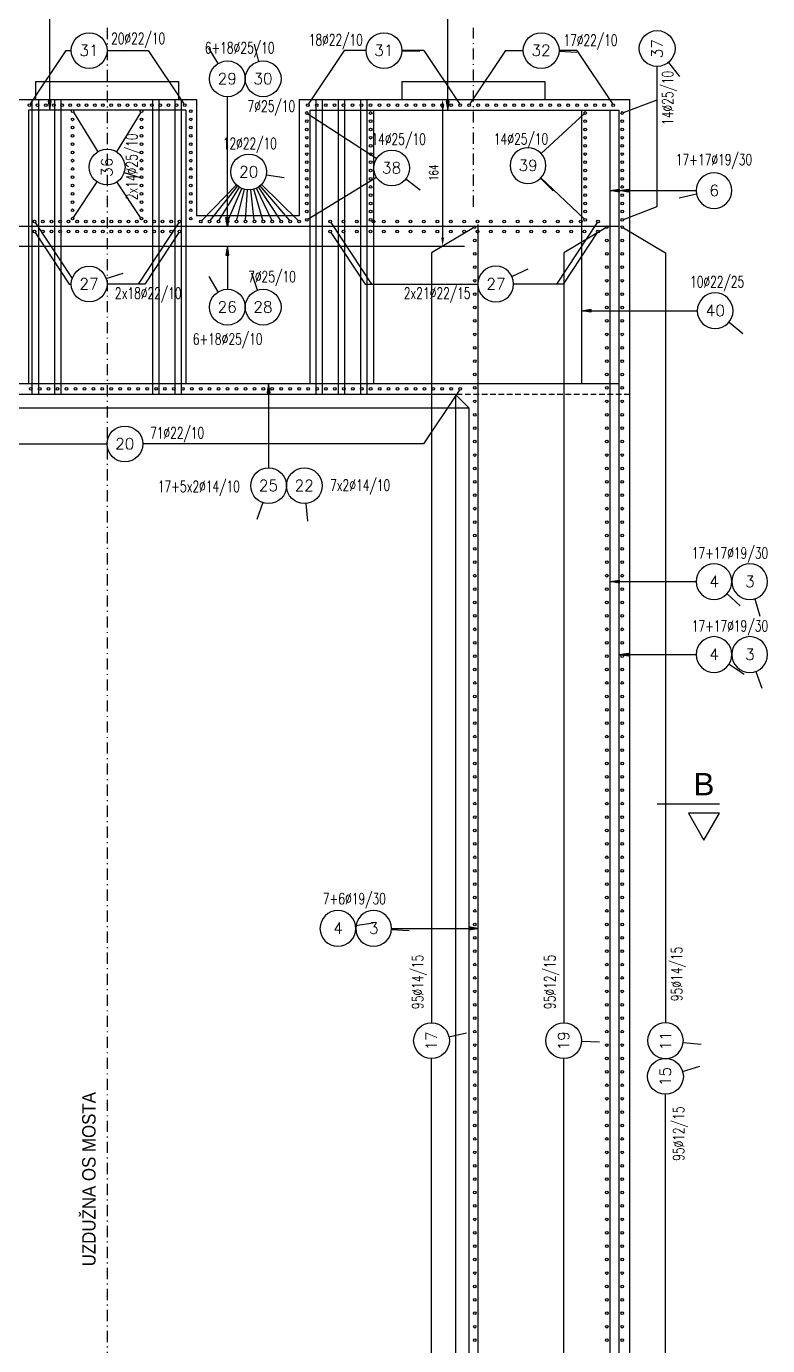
# Model space of a CAD drawing. Extents: x 29670 to 39758, y 69667 to 72992.
# Drawn here: x 31174 to 32004, y 70777 to 72252 of the extents above; entities that cross this region are included whole.
import ezdxf
from ezdxf.enums import TextEntityAlignment as Align

# ---------------------------------------------------------------- set-up
doc = ezdxf.new("R2010")
doc.units = 0
doc.header["$LTSCALE"] = 50
doc.header["$PDMODE"] = 34
doc.header["$PDSIZE"] = 5
for name, pattern in [('CENTER', [0.47, 0.25, -0.1, 0.02, -0.1]), ('HIDDEN', [9.525, 6.35, -3.175]), ('HIDDEN2', [0.1875, 0.125, -0.0625])]:
    doc.linetypes.add(name, pattern=pattern)
doc.layers.get('DEFPOINTS').update_dxf_attribs({"linetype": 'CONTINUOUS'})
for name, color, linetype in [('ARM', 1, 'CONTINUOUS'), ('BETON', 7, 'CONTINUOUS'), ('BETON TANKO', 40, 'CONTINUOUS'), ('CRTICA', 7, 'CONTINUOUS'), ('KOTE', 4, 'CONTINUOUS'), ('NEVIDLJIVO', 9, 'HIDDEN2'), ('OSI', 2, 'CENTER'), ('POM', 9, 'CONTINUOUS'), ('TANKO', 8, 'CONTINUOUS'), ('TEKST', 7, 'CONTINUOUS')]:
    doc.layers.add(name, color=color, linetype=linetype)
doc.styles.add('KOTE', font='romans.shx', dxfattribs={"width": 0.7})
doc.styles.add('NASLOV', font='ARIAL.TTF')
doc.styles.get("Standard").update_dxf_attribs({"font": 'romans.shx', "width": 0.9})
doc.dimstyles.new('M-50', dxfattribs={"dimscale": 50, "dimtxt": 0.2, "dimasz": 0.185, "dimexe": 0, "dimexo": 0, "dimgap": 0.1, "dimtad": 1, "dimdec": 0, "dimzin": 0, "dimdsep": 46, "dimtxsty": 'KOTE', "dimcen": 0.09, "dimclrd": 256, "dimclre": 256, "dimclrt": 2, "dimadec": 0, "dimazin": 0, "dimtfac": 1, "dimtdec": 0, "dimtix": 1, "dimtmove": 2, "dimatfit": 3, "dimfxl": 0, "dimtolj": 1, "dimtzin": 0, "dimarcsym": 0})

# ---------------------------------------------------------------- blocks, each defined once
blk = doc.blocks.new('P')
at = {"layer": 'KOTE'}
blk.add_circle((0, 0), 0.4, dxfattribs=at)
blk.add_attdef('P', text='', height=0.25, dxfattribs=at).set_placement((-0.004, 0.004), align=Align.MIDDLE)
blk = doc.blocks.new('STR')
at = {"layer": 'KOTE', "color": 9}
blk.add_lwpolyline([(-1, 0.17), (-1, -0.17), (0, 0)], close=True, dxfattribs=at)
at = {"layer": 'KOTE', "color": 9, "linetype": 'ByBlock'}
blk.add_solid([(-1, 0.17), (-1, -0.17), (0, 0)], dxfattribs=at)
blk = doc.blocks.new('*D317')
at = {"layer": 'DEFPOINTS', "color": 0}
for p in [(31627.8, 72170.1), (31627.8, 72006.1), (31640, 72006.1)]:
    blk.add_point(p, dxfattribs=at)
at = {"layer": 'TANKO', "lineweight": -2}
for p, q in [((31627.8, 72170.1), (31640, 72170.1)), ((31640, 72160.9), (31640, 72015.4)), ((31627.8, 72006.1), (31640, 72006.1))]:
    blk.add_line(p, q, dxfattribs=at)
at = {"layer": 'TANKO'}
for points in [[(31638.5, 72160.9), (31641.6, 72160.9), (31640, 72170.1)], [(31638.5, 72015.4), (31641.6, 72015.4), (31640, 72006.1)]]:
    blk.add_solid(points, dxfattribs=at)
at = {"layer": 'TANKO', "color": 2, "insert": (31630, 72088.1), "char_height": 10, "attachment_point": 5, "rotation": 90, "style": 'KOTE'}
blk.add_mtext('\\A1;164', dxfattribs=at)

msp = doc.modelspace()

# ---------------------------------------------------------------- linework, layer by layer
at = {"layer": 'ARM'}
for p, q in [((31352.5, 72158.1), (31176.5, 72158.1)), ((31176.5, 72158.1), (31176.5, 71852.1)), ((31352.5, 72158.1), (31352.5, 71852.1)), ((31491.5, 72158.1), (31837.5, 72158.1)), ((31491.5, 72158.1), (31491.5, 71852.1)), ((31563.1, 71852.1), (31563.1, 72158.1)), ((31795.9, 71852.1), (31795.9, 72158.1)), ((31827.5, 70123.2), (31827.5, 72158.1)), ((31837.5, 70123.2), (31837.5, 72158.1)), ((31837.5, 72028.1), (30691.5, 72028.1)), ((31679.5, 72030.1), (31679.5, 70123.2)), ((31837.5, 71852.1), (30691.5, 71852.1))]:
    msp.add_line(p, q, dxfattribs=at)
msp.add_lwpolyline([(30864.5, 72006.1), (31664.5, 72006.1)], dxfattribs=at)
at = {"layer": 'BETON'}
for p, q in [((31164.5, 72170.1), (31364.5, 72170.1)), ((31364.5, 72170.1), (31364.5, 72040.1)), ((31479.5, 72170.1), (31849.5, 72170.1)), ((31479.5, 72170.1), (31479.5, 72040.1)), ((31849.5, 70123.2), (31849.5, 72170.1)), ((31849.5, 70123.2), (31849.5, 72170.1)), ((31479.5, 72040.1), (31364.5, 72040.1)), ((31654.5, 71840.1), (30874.5, 71840.1)), ((31669.5, 71825.1), (31654.5, 71840.1)), ((31669.5, 71825.1), (31669.5, 70583.2))]:
    msp.add_line(p, q, dxfattribs=at)
at = {"layer": 'BETON TANKO'}
for p, q in [((31180.9, 71840.1), (31180.9, 72170.1)), ((31188, 71840.1), (31188, 72170.1)), ((31205.9, 71840.1), (31205.9, 72170.1)), ((31213, 71840.1), (31213, 72170.1)), ((31315.9, 71840.1), (31315.9, 72170.1)), ((31323, 71840.1), (31323, 72170.1)), ((31340.9, 71840.1), (31340.9, 72170.1)), ((31348, 71840.1), (31348, 72170.1)), ((31498.4, 71840.1), (31498.4, 72170.1)), ((31505.5, 71840.1), (31505.5, 72170.1)), ((31523.4, 71840.1), (31523.4, 72170.1)), ((31530.5, 71840.1), (31530.5, 72170.1)), ((31548.4, 71840.1), (31548.4, 72170.1)), ((31555.5, 71840.1), (31555.5, 72170.1))]:
    msp.add_line(p, q, dxfattribs=at)
at = {"layer": 'CRTICA'}
for p, q in [((31434.3, 72212.5), (31429.4, 72231.8)), ((31264.5, 72224.6), (31284.5, 72224.4)), ((31388.8, 72210.1), (31378.4, 72227.2)), ((31594.4, 72224.5), (31614.4, 72224.3)), ((31770.3, 72223.9), (31790.3, 72223)), ((31892.6, 72211.4), (31905.1, 72195.8)), ((31283.6, 72088.5), (31302.7, 72082.5)), ((31442.9, 72085.9), (31462.7, 72082.8)), ((31599, 72081.2), (31614.8, 72069)), ((31749.6, 72081.9), (31763.7, 72067.7)), ((31924.2, 72064), (31904.6, 72059.8)), ((31717.6, 71972.2), (31735.6, 71980.7)), ((31263.5, 71969.7), (31282.6, 71975.7)), ((31389, 71955), (31378.8, 71972.2)), ((31432.9, 71956.8), (31426.7, 71975.8)), ((31960.5, 71921.1), (31975.9, 71908.3)), ((31304.5, 71785.1), (31324.5, 71785.2)), ((31438.7, 71719.3), (31432.1, 71700.5)), ((31487.1, 71718.3), (31488.9, 71698.4)), ((31958.4, 71617.3), (31973.1, 71603.8)), ((31989.4, 71611.7), (31995, 71592.5)), ((31960.5, 71538.5), (31977.3, 71527.6)), ((31990.6, 71530.6), (31997.4, 71511.8)), ((31542.5, 71246.3), (31562.3, 71249.4)), ((31582.8, 71242.1), (31602.7, 71240.9)), ((31647.1, 71122.1), (31666.6, 71126.5)), ((31795.6, 71117), (31815.5, 71116.4)), ((31909.3, 71115.8), (31929.2, 71113.9)), ((31908.6, 71083.4), (31927.8, 71089))]:
    msp.add_line(p, q, dxfattribs=at)
at = {"layer": 'KOTE'}
for centre in [(31177.6, 72163.7), (31186.7, 72163.7), (31195.9, 72163.7), (31205, 72163.7), (31214.2, 72163.7), (31223.3, 72163.7), (31226, 72157), (31232.5, 72163.7), (31241.6, 72163.7), (31250.8, 72163.7), (31259.9, 72163.7), (31269.1, 72163.7), (31278.2, 72163.7), (31287.4, 72163.7), (31296.5, 72163.7), (31303, 72157), (31305.7, 72163.7), (31314.8, 72163.7), (31324, 72163.7), (31333.1, 72163.7), (31342.3, 72163.7), (31351.4, 72163.7), (31358.1, 72157), (31489.1, 72163.7), (31499.1, 72163.7), (31509.2, 72163.7), (31519.2, 72163.7), (31529.2, 72163.7), (31539.3, 72163.7), (31549.3, 72163.7), (31559.3, 72163.7), (31569.4, 72163.7), (31579.4, 72163.7), (31589.4, 72163.7), (31599.5, 72163.7), (31609.5, 72163.7), (31619.5, 72163.7), (31629.6, 72163.7), (31639.6, 72163.7), (31649.6, 72163.7), (31659.7, 72163.7), (31669.7, 72163.7), (31679.8, 72163.7), (31689.9, 72163.7), (31700, 72163.7), (31710, 72163.7), (31720.1, 72163.7), (31730.2, 72163.7), (31740.3, 72163.7), (31750.3, 72163.7), (31760.4, 72163.7), (31770.5, 72163.7), (31780.6, 72163.7), (31790.6, 72163.7), (31800.7, 72163.7), (31810.8, 72163.7), (31820.9, 72163.7), (31830.9, 72163.7), (31226, 72147.8), (31303, 72147.8), (31358.1, 72147.8), (31487.9, 72154.9), (31487.9, 72145.7), (31559.5, 72154.9), (31559.5, 72145.7), (31799.5, 72154.9), (31799.5, 72145.7), (31841.1, 72154.9), (31841.1, 72145.7), (31226, 72138.6), (31226, 72129.3), (31303, 72138.6), (31303, 72129.3), (31358.1, 72138.6), (31358.1, 72129.3), (31487.9, 72136.5), (31487.9, 72127.3), (31559.5, 72136.5), (31559.5, 72127.3), (31799.5, 72136.5), (31799.5, 72127.3), (31841.1, 72136.5), (31841.1, 72127.3), (31226, 72120.1), (31303, 72120.1), (31358.1, 72120.1), (31487.9, 72118.2), (31559.5, 72118.2), (31799.5, 72118.2), (31841.1, 72118.2), (31226, 72110.8), (31226, 72101.6), (31303, 72110.8), (31303, 72101.6), (31358.1, 72110.8), (31358.1, 72101.6), (31487.9, 72109), (31487.9, 72099.8), (31559.5, 72109), (31559.5, 72099.8), (31799.5, 72109), (31799.5, 72099.8), (31841.1, 72109), (31841.1, 72099.8), (31226, 72092.3), (31226, 72083.1), (31303, 72092.3), (31303, 72083.1), (31358.1, 72092.3), (31358.1, 72083.1), (31487.9, 72090.6), (31559.5, 72090.6), (31799.5, 72090.6), (31841.1, 72090.6), (31226, 72073.8), (31303, 72073.8), (31358.1, 72073.8), (31487.9, 72081.4), (31487.9, 72072.2), (31559.5, 72081.4), (31559.5, 72072.2), (31799.5, 72081.4), (31799.5, 72072.2), (31841.1, 72081.4), (31841.1, 72072.2), (31226, 72064.6), (31226, 72055.3), (31303, 72064.6), (31303, 72055.3), (31358.1, 72064.6), (31358.1, 72055.3), (31487.9, 72063), (31487.9, 72053.8), (31559.5, 72063), (31559.5, 72053.8), (31799.5, 72063), (31799.5, 72053.8), (31841.1, 72063), (31841.1, 72053.8), (31226, 72046.1), (31303, 72046.1), (31358.1, 72046.1), (31487.9, 72044.7), (31559.5, 72044.7), (31799.5, 72044.7), (31841.1, 72044.7), (31183.2, 72033.7), (31192.8, 72033.7), (31202.4, 72033.7), (31211.9, 72033.7), (31221.5, 72033.7), (31226, 72036.8), (31231, 72033.7), (31240.6, 72033.7), (31250.1, 72033.7), (31259.7, 72033.7), (31269.3, 72033.7), (31278.8, 72033.7), (31288.4, 72033.7), (31297.9, 72033.7), (31303, 72036.8), (31307.5, 72033.7), (31317.1, 72033.7), (31326.6, 72033.7), (31336.2, 72033.7), (31345.7, 72033.7), (31358.1, 72036.8), (31369.3, 72033.7), (31379.3, 72033.7), (31389.4, 72033.7), (31399.4, 72033.7), (31409.4, 72033.7), (31419.4, 72033.7), (31429.4, 72033.7), (31439.4, 72033.7), (31449.4, 72033.7), (31459.4, 72033.7), (31469.4, 72033.7), (31479.5, 72033.7), (31487.9, 72035.5), (31514.2, 72033.7), (31529.2, 72033.7), (31544.2, 72033.7), (31559.5, 72035.5), (31562.7, 72033.7), (31574.2, 72033.7), (31589.2, 72033.7), (31604.1, 72033.7), (31619.1, 72033.7), (31634.1, 72033.7), (31649.1, 72033.7), (31664.1, 72033.7), (31675.9, 72027.4), (31679.1, 72033.7), (31694, 72033.7), (31709, 72033.7), (31724, 72033.7), (31739, 72033.7), (31754, 72033.7), (31769, 72033.7), (31783.9, 72033.7), (31794.6, 72033.7), (31799.5, 72035.5), (31813.9, 72033.7), (31823.9, 72027.4), (31841.1, 72035.5), (31841.1, 72027.4), (31183.2, 72022.5), (31192.8, 72022.5), (31202.4, 72022.5), (31211.9, 72022.5), (31221.5, 72022.5), (31231, 72022.5), (31240.6, 72022.5), (31250.1, 72022.5), (31259.7, 72022.5), (31269.3, 72022.5), (31278.8, 72022.5), (31288.4, 72022.5), (31297.9, 72022.5), (31307.5, 72022.5), (31317.1, 72022.5), (31326.6, 72022.5), (31336.2, 72022.5), (31345.7, 72022.5), (31514.2, 72022.5), (31529.2, 72022.5), (31544.2, 72022.5), (31559.2, 72022.5), (31574.2, 72022.5), (31589.2, 72022.5), (31604.1, 72022.5), (31619.1, 72022.5), (31634.1, 72022.5), (31649.1, 72022.5), (31664.1, 72022.5), (31675.9, 72012.4), (31679.1, 72022.5), (31694, 72022.5), (31709, 72022.5), (31724, 72022.5), (31739, 72022.5), (31754, 72022.5), (31769, 72022.5), (31783.9, 72022.5), (31798.9, 72022.5), (31813.9, 72022.5), (31823.9, 72012.4), (31841.1, 72012.4), (31675.9, 71997.4), (31823.9, 71997.4), (31841.1, 71997.4), (31675.9, 71982.4), (31823.9, 71982.4), (31841.1, 71982.4), (31675.9, 71967.4), (31823.9, 71967.4), (31841.1, 71967.4), (31675.9, 71952.4), (31823.9, 71952.4), (31841.1, 71952.4), (31675.9, 71937.4), (31823.9, 71937.4), (31841.1, 71937.4), (31675.9, 71922.4), (31823.9, 71922.4), (31841.1, 71922.4), (31675.9, 71907.4), (31823.9, 71907.4), (31841.1, 71907.4), (31675.9, 71892.4), (31823.9, 71892.4), (31841.1, 71892.4), (31675.9, 71877.5), (31823.9, 71877.5), (31841.1, 71877.5), (31675.9, 71862.5), (31823.9, 71862.5), (31841.1, 71862.5), (31179.1, 71846.5), (31189.1, 71846.5), (31199.1, 71846.5), (31209.2, 71846.5), (31219.2, 71846.5), (31229.2, 71846.5), (31239.2, 71846.5), (31249.2, 71846.5), (31259.2, 71846.5), (31269.2, 71846.5), (31279.2, 71846.5), (31289.2, 71846.5), (31299.3, 71846.5), (31309.3, 71846.5), (31319.3, 71846.5), (31329.3, 71846.5), (31339.3, 71846.5), (31349.3, 71846.5), (31359.3, 71846.5), (31369.3, 71846.5), (31379.3, 71846.5), (31389.4, 71846.5), (31399.4, 71846.5), (31409.4, 71846.5), (31419.4, 71846.5), (31429.4, 71846.5), (31439.4, 71846.5), (31449.4, 71846.5), (31459.4, 71846.5), (31469.4, 71846.5), (31479.5, 71846.5), (31489.5, 71846.5), (31499.5, 71846.5), (31509.5, 71846.5), (31519.5, 71846.5), (31529.5, 71846.5), (31539.5, 71846.5), (31549.5, 71846.5), (31559.5, 71846.5), (31569.6, 71846.5), (31579.6, 71846.5), (31589.6, 71846.5), (31599.6, 71846.5), (31609.6, 71846.5), (31619.6, 71846.5), (31629.6, 71846.5), (31639.6, 71846.5), (31649.6, 71846.5), (31659.7, 71846.5), (31675.9, 71847.5), (31823.9, 71847.5), (31841.1, 71847.5), (31675.9, 71832.5), (31823.9, 71832.5), (31841.1, 71832.5), (31675.9, 71817.5), (31823.9, 71817.5), (31841.1, 71817.5), (31675.9, 71802.5), (31823.9, 71802.5), (31841.1, 71802.5), (31675.9, 71787.5), (31823.9, 71787.5), (31841.1, 71787.5), (31675.9, 71772.5), (31823.9, 71772.5), (31841.1, 71772.5), (31675.9, 71757.5), (31823.9, 71757.5), (31841.1, 71757.5), (31675.9, 71742.5), (31823.9, 71742.5), (31841.1, 71742.5), (31675.9, 71727.5), (31823.9, 71727.5), (31841.1, 71727.5), (31675.9, 71712.5), (31823.9, 71712.5), (31841.1, 71712.5), (31675.9, 71697.5), (31823.9, 71697.5), (31841.1, 71697.5), (31675.9, 71682.5), (31823.9, 71682.5), (31841.1, 71682.5), (31675.9, 71667.5), (31823.9, 71667.5), (31841.1, 71667.5), (31675.9, 71652.6), (31823.9, 71652.6), (31841.1, 71652.6), (31675.9, 71637.6), (31823.9, 71637.6), (31841.1, 71637.6), (31675.9, 71622.6), (31823.9, 71622.6), (31841.1, 71622.6), (31675.9, 71607.6), (31823.9, 71607.6), (31841.1, 71607.6), (31675.9, 71592.6), (31823.9, 71592.6), (31841.1, 71592.6), (31675.9, 71577.6), (31823.9, 71577.6), (31841.1, 71577.6), (31675.9, 71562.6), (31823.9, 71562.6), (31841.1, 71562.6), (31675.9, 71547.6), (31823.9, 71547.6), (31841.1, 71547.6), (31675.9, 71532.6), (31823.9, 71532.6), (31841.1, 71532.6), (31675.9, 71517.6), (31823.9, 71517.6), (31841.1, 71517.6), (31675.9, 71502.6), (31823.9, 71502.6), (31841.1, 71502.6), (31675.9, 71487.6), (31823.9, 71487.6), (31841.1, 71487.6), (31675.9, 71472.6), (31823.9, 71472.6), (31841.1, 71472.6), (31675.9, 71457.6), (31823.9, 71457.6), (31841.1, 71457.6), (31675.9, 71442.6), (31823.9, 71442.6), (31841.1, 71442.6), (31675.9, 71427.7), (31823.9, 71427.7), (31841.1, 71427.7), (31675.9, 71412.7), (31823.9, 71412.7), (31841.1, 71412.7), (31675.9, 71397.7), (31823.9, 71397.7), (31841.1, 71397.7), (31675.9, 71382.7), (31823.9, 71382.7), (31841.1, 71382.7), (31675.9, 71367.7), (31823.9, 71367.7), (31841.1, 71367.7), (31675.9, 71352.7), (31823.9, 71352.7), (31841.1, 71352.7), (31675.9, 71337.7), (31823.9, 71337.7), (31841.1, 71337.7), (31675.9, 71322.7), (31823.9, 71322.7), (31841.1, 71322.7), (31675.9, 71307.7), (31823.9, 71307.7), (31841.1, 71307.7), (31675.9, 71292.7), (31823.9, 71292.7), (31841.1, 71292.7), (31675.9, 71277.7), (31823.9, 71277.7), (31841.1, 71277.7), (31675.9, 71262.7), (31823.9, 71262.7), (31841.1, 71262.7), (31675.9, 71247.7), (31823.9, 71247.7), (31841.1, 71247.7), (31675.9, 71232.7), (31823.9, 71232.7), (31841.1, 71232.7), (31675.9, 71217.7), (31823.9, 71217.7), (31841.1, 71217.7), (31675.9, 71202.7), (31823.9, 71202.7), (31841.1, 71202.7), (31675.9, 71187.8), (31823.9, 71187.8), (31841.1, 71187.8), (31675.9, 71172.8), (31823.9, 71172.8), (31841.1, 71172.8), (31675.9, 71157.8), (31823.9, 71157.8), (31841.1, 71157.8), (31675.9, 71142.8), (31823.9, 71142.8), (31841.1, 71142.8), (31675.9, 71127.8), (31823.9, 71127.8), (31841.1, 71127.8), (31675.9, 71112.8), (31823.9, 71112.8), (31841.1, 71112.8), (31675.9, 71097.8), (31823.9, 71097.8), (31841.1, 71097.8), (31675.9, 71082.8), (31823.9, 71082.8), (31841.1, 71082.8), (31675.9, 71067.8), (31823.9, 71067.8), (31841.1, 71067.8), (31675.9, 71052.8), (31823.9, 71052.8), (31841.1, 71052.8), (31675.9, 71037.8), (31823.9, 71037.8), (31841.1, 71037.8), (31675.9, 71022.8), (31823.9, 71022.8), (31841.1, 71022.8), (31675.9, 71007.8), (31823.9, 71007.8), (31841.1, 71007.8), (31675.9, 70992.8), (31823.9, 70992.8), (31841.1, 70992.8), (31675.9, 70977.8), (31823.9, 70977.8), (31841.1, 70977.8), (31675.9, 70962.9), (31823.9, 70962.9), (31841.1, 70962.9), (31675.9, 70947.9), (31823.9, 70947.9), (31841.1, 70947.9), (31675.9, 70932.9), (31823.9, 70932.9), (31841.1, 70932.9), (31675.9, 70917.9), (31823.9, 70917.9), (31841.1, 70917.9), (31675.9, 70902.9), (31823.9, 70902.9), (31841.1, 70902.9), (31675.9, 70887.9), (31823.9, 70887.9), (31841.1, 70887.9), (31675.9, 70872.9), (31823.9, 70872.9), (31841.1, 70872.9), (31675.9, 70857.9), (31823.9, 70857.9), (31841.1, 70857.9), (31675.9, 70842.9), (31823.9, 70842.9), (31841.1, 70842.9), (31675.9, 70827.9), (31823.9, 70827.9), (31841.1, 70827.9), (31675.9, 70812.9), (31823.9, 70812.9), (31841.1, 70812.9), (31675.9, 70797.9), (31823.9, 70797.9), (31841.1, 70797.9), (31675.9, 70782.9), (31823.9, 70782.9), (31841.1, 70782.9)]:
    msp.add_circle(centre, 1.5, dxfattribs=at)
at = {"layer": 'NEVIDLJIVO'}
msp.add_line((31849.5, 71840.1), (31654.5, 71840.1), dxfattribs=at)
at = {"layer": 'OSI'}
for p, q in [((31264.5, 72250.1), (31264.5, 69793.2)), ((31674.5, 72050.1), (31674.5, 72250.1))]:
    msp.add_line(p, q, dxfattribs=at)
at = {"layer": 'POM'}
for p, q in [((31184.5, 72190.3), (31184.5, 72170.1)), ((31184.5, 72190.3), (31264.5, 72190.3)), ((31264.5, 72190.3), (31344.5, 72190.3)), ((31344.5, 72190.3), (31344.5, 72170.1)), ((31594.5, 72190.3), (31594.5, 72170.1)), ((31594.5, 72190.3), (31674.5, 72190.3)), ((31674.5, 72190.3), (31754.5, 72190.3)), ((31754.5, 72190.3), (31754.5, 72170.1)), ((31654.5, 71840.1), (31654.5, 70568.2)), ((30859.5, 71825.1), (31669.5, 71825.1))]:
    msp.add_line(p, q, dxfattribs=at)
at = {"layer": 'TANKO'}
for p, q in [((31200.4, 72158.1), (31200.4, 72261.9)), ((31645.7, 72158.1), (31645.7, 72261.9)), ((31218.3, 72224.7), (31178.4, 72165)), ((31218.3, 72224.7), (31224.5, 72224.7)), ((31264.5, 72224.7), (31310.6, 72224.7)), ((31310.6, 72224.7), (31350.6, 72165)), ((31529.8, 72224.7), (31489.9, 72165)), ((31554.4, 72224.7), (31529.8, 72224.7)), ((31618.9, 72224.7), (31594.4, 72224.7)), ((31618.9, 72224.7), (31658.8, 72165)), ((31710.5, 72224.7), (31670.6, 72165)), ((31710.5, 72224.7), (31730.3, 72224.7)), ((31790.2, 72224.7), (31770.3, 72224.7)), ((31790.2, 72224.7), (31830.1, 72165)), ((31880.1, 72050.2), (31880.1, 72207)), ((31399.2, 72028.1), (31399.2, 72173.1)), ((31842.5, 72155.4), (31880.1, 72169.7)), ((31226.8, 72155.8), (31254.1, 72111.5)), ((31302.2, 72155.8), (31275, 72111.6)), ((31489.1, 72154.1), (31566.3, 72104.2)), ((31798.4, 72153.9), (31750.3, 72109.7)), ((31226.8, 72038.1), (31253.4, 72077.9)), ((31302.1, 72038.1), (31275.6, 72077.9)), ((31370.4, 72034.8), (31409.2, 72074.6)), ((31380.3, 72034.9), (31410.7, 72073.3)), ((31390.1, 72035), (31412.7, 72071.9)), ((31400, 72035.1), (31415.2, 72070.6)), ((31409.7, 72035.2), (31418.3, 72069.6)), ((31419.5, 72035.2), (31421.8, 72069)), ((31429.2, 72035.2), (31425.4, 72069.1)), ((31439, 72035.2), (31428.8, 72069.8)), ((31448.8, 72035.1), (31431.7, 72070.9)), ((31458.6, 72035), (31434.1, 72072.3)), ((31468.5, 72034.9), (31436, 72073.6)), ((31478.4, 72034.8), (31437.4, 72075)), ((31489.2, 72036.3), (31566, 72083)), ((31798.4, 72036.5), (31750.1, 72082.4)), ((31827.5, 72068.1), (31923.7, 72068.1)), ((31842.5, 72036), (31880.1, 72050.2)), ((31184.1, 72032.5), (31225.5, 71969.8)), ((31344.9, 72032.5), (31299.4, 71963.6)), ((31515.1, 72032.5), (31560.6, 71963.6)), ((31674.6, 72026.6), (31627.6, 71998.7)), ((31813.1, 72032.5), (31767.6, 71963.6)), ((31822.6, 72026.6), (31775.6, 71998.7)), ((31842.4, 72026.6), (31889.4, 71998.7)), ((31184.1, 72021.3), (31222.2, 71963.6)), ((31344.9, 72021.3), (31306.8, 71963.6)), ((31515.1, 72021.3), (31553.2, 71963.6)), ((31813.1, 72021.3), (31775, 71963.6)), ((31399.2, 72006.1), (31399.2, 71957.8)), ((31627.6, 71998.7), (31627.6, 71137.7)), ((31775.6, 71998.7), (31775.6, 71137.7)), ((31889.4, 71998.7), (31889.4, 71137.7)), ((31222.2, 71963.6), (31224.5, 71963.6)), ((31306.8, 71963.6), (31264.5, 71963.6)), ((31553.2, 71963.6), (31679.5, 71963.6)), ((31775, 71963.6), (31719.5, 71963.6)), ((31795.9, 71933.8), (31925, 71933.8)), ((31445.3, 71852.1), (31445.3, 71758.2)), ((31658.4, 71844.7), (31618.5, 71784.9, 0)), ((30910.5, 71784.9), (31264.5, 71784.9)), ((31618.5, 71784.9), (31304.5, 71784.9)), ((31827.5, 71630.9), (31923.7, 71630.9)), ((31837.5, 71549.4), (31923.7, 71549.4)), ((31582.8, 71243.2), (31679.5, 71243.2)), ((31627.6, 70601.7), (31627.6, 71097.7)), ((31775.6, 70601.7), (31775.6, 71097.7)), ((31889.4, 70601.7), (31889.4, 71057.7))]:
    msp.add_line(p, q, dxfattribs=at)
at = {"layer": 'TEKST', "linetype": 'HIDDEN'}
msp.add_line((31950, 71382), (31880, 71382), dxfattribs=at)
at = {"layer": 'TEKST'}
msp.add_lwpolyline([(31950, 71372), (31915, 71372), (31932.5, 71341.7)], close=True, dxfattribs=at)

# ---------------------------------------------------------------- block references
at = {"layer": 'KOTE'}
ref = msp.add_blockref('P', (31880.1, 72227), dxfattribs=dict(at, xscale=50, yscale=50, zscale=50, rotation=90))
ref.add_attrib('P', '37', dxfattribs={"height": 12.5, "rotation": 90}).set_placement((31879.9, 72226.8), align=Align.MIDDLE)
ref = msp.add_blockref('P', (31244.5, 72224.7), dxfattribs=dict(at, xscale=50, yscale=50, zscale=50))
ref.add_attrib('P', '31', dxfattribs={"height": 12.5}).set_placement((31244.3, 72224.9), align=Align.MIDDLE)
ref = msp.add_blockref('P', (31574.4, 72224.7), dxfattribs=dict(at, xscale=50, yscale=50, zscale=50))
ref.add_attrib('P', '31', dxfattribs={"height": 12.5}).set_placement((31574.2, 72224.9), align=Align.MIDDLE)
ref = msp.add_blockref('P', (31750.3, 72224.7), dxfattribs=dict(at, xscale=50, yscale=50, zscale=50))
ref.add_attrib('P', '32', dxfattribs={"height": 12.5}).set_placement((31750.2, 72224.9), align=Align.MIDDLE)
ref = msp.add_blockref('P', (31399.2, 72193.1), dxfattribs=dict(at, xscale=50, yscale=50, zscale=50))
ref.add_attrib('P', '29', dxfattribs={"height": 12.5}).set_placement((31399, 72193.3), align=Align.MIDDLE)
ref = msp.add_blockref('P', (31439.2, 72193.1), dxfattribs=dict(at, xscale=50, yscale=50, zscale=50))
ref.add_attrib('P', '30', dxfattribs={"height": 12.5}).set_placement((31439, 72193.3), align=Align.MIDDLE)
at = {"layer": 'KOTE', "yscale": 10, "zscale": 10}
for p, xscale, rotation in [((31200.4, 72158.1), 10, 270), ((31645.7, 72158.1), 10, 270), ((31399.2, 72028.1), -10, 90), ((31399.2, 72006.1), 10, 90), ((31445.3, 71852.1), 10, 90), ((31827.5, 71630.9), -10, 2.717825964282384e-12), ((31837.5, 71549.4), -10, 2.717825964282384e-12)]:
    msp.add_blockref('STR', p, dxfattribs=dict(at, xscale=xscale, rotation=rotation))
at = {"layer": 'KOTE'}
ref = msp.add_blockref('P', (31264.6, 72094.5), dxfattribs=dict(at, xscale=50, yscale=50, zscale=50, rotation=90))
ref.add_attrib('P', '36', dxfattribs={"height": 12.5, "rotation": 90}).set_placement((31264.3, 72094.3), align=Align.MIDDLE)
ref = msp.add_blockref('P', (31583.1, 72093.4), dxfattribs=dict(at, xscale=50, yscale=50, zscale=50))
ref.add_attrib('P', '38', dxfattribs={"height": 12.5}).set_placement((31582.9, 72093.6), align=Align.MIDDLE)
ref = msp.add_blockref('P', (31735.5, 72096.1), dxfattribs=dict(at, xscale=-50, yscale=50, zscale=50, rotation=1.926458992329572e-11))
ref.add_attrib('P', '39', dxfattribs={"height": 12.5}).set_placement((31735.7, 72096.3), align=Align.MIDDLE)
ref = msp.add_blockref('P', (31423.1, 72089), dxfattribs=dict(at, xscale=50, yscale=50, zscale=50))
ref.add_attrib('P', '20', dxfattribs={"height": 12.5}).set_placement((31423, 72089.2), align=Align.MIDDLE)
ref = msp.add_blockref('P', (31943.7, 72068.1), dxfattribs=dict(at, xscale=-50, yscale=50, zscale=50))
ref.add_attrib('P', '6', dxfattribs={"height": 12.5}).set_placement((31943.9, 72068.3), align=Align.MIDDLE)
at = {"layer": 'KOTE', "yscale": 10, "zscale": 10}
for p, xscale in [((31827.5, 72068.1), -10), ((31837.5, 72068.1), -10), ((31795.9, 71933.8), -10), ((31679.5, 71243.2), 10)]:
    msp.add_blockref('STR', p, dxfattribs=dict(at, xscale=xscale))
at = {"layer": 'KOTE'}
ref = msp.add_blockref('P', (31244.5, 71963.6), dxfattribs=dict(at, xscale=50, yscale=50, zscale=50))
ref.add_attrib('P', '27', dxfattribs={"height": 12.5}).set_placement((31244.3, 71963.8), align=Align.MIDDLE)
ref = msp.add_blockref('P', (31699.5, 71963.6), dxfattribs=dict(at, xscale=-50, yscale=50, zscale=50, rotation=359.999999999983))
ref.add_attrib('P', '27', dxfattribs={"height": 12.5, "rotation": 360}).set_placement((31699.7, 71963.8), align=Align.MIDDLE)
ref = msp.add_blockref('P', (31399.2, 71937.8), dxfattribs=dict(at, xscale=50, yscale=50, zscale=50))
ref.add_attrib('P', '26', dxfattribs={"height": 12.5}).set_placement((31399, 71938), align=Align.MIDDLE)
ref = msp.add_blockref('P', (31439.2, 71937.8), dxfattribs=dict(at, xscale=50, yscale=50, zscale=50))
ref.add_attrib('P', '28', dxfattribs={"height": 12.5}).set_placement((31439, 71938), align=Align.MIDDLE)
ref = msp.add_blockref('P', (31945, 71933.8), dxfattribs=dict(at, xscale=-50, yscale=50, zscale=50))
ref.add_attrib('P', '40', dxfattribs={"height": 12.5}).set_placement((31945.2, 71934), align=Align.MIDDLE)
ref = msp.add_blockref('P', (31284.5, 71784.9), dxfattribs=dict(at, xscale=50, yscale=50, zscale=50))
ref.add_attrib('P', '20', dxfattribs={"height": 12.5}).set_placement((31284.3, 71785.1), align=Align.MIDDLE)
ref = msp.add_blockref('P', (31445.3, 71738.2), dxfattribs=dict(at, xscale=50, yscale=50, zscale=50))
ref.add_attrib('P', '25', dxfattribs={"height": 12.5}).set_placement((31445.1, 71738.4), align=Align.MIDDLE)
ref = msp.add_blockref('P', (31485.3, 71738.2), dxfattribs=dict(at, xscale=50, yscale=50, zscale=50))
ref.add_attrib('P', '22', dxfattribs={"height": 12.5}).set_placement((31485.1, 71738.4), align=Align.MIDDLE)
ref = msp.add_blockref('P', (31943.7, 71630.9), dxfattribs=dict(at, xscale=-50, yscale=50, zscale=50, rotation=2.717825964282384e-12))
ref.add_attrib('P', '4', dxfattribs={"height": 12.5}).set_placement((31943.9, 71631.1), align=Align.MIDDLE)
ref = msp.add_blockref('P', (31983.7, 71630.9), dxfattribs=dict(at, xscale=-50, yscale=50, zscale=50, rotation=2.717825964282384e-12))
ref.add_attrib('P', '3', dxfattribs={"height": 12.5}).set_placement((31983.9, 71631.1), align=Align.MIDDLE)
ref = msp.add_blockref('P', (31943.7, 71549.4), dxfattribs=dict(at, xscale=-50, yscale=50, zscale=50, rotation=2.717825964282384e-12))
ref.add_attrib('P', '4', dxfattribs={"height": 12.5}).set_placement((31943.9, 71549.6), align=Align.MIDDLE)
ref = msp.add_blockref('P', (31983.7, 71549.4), dxfattribs=dict(at, xscale=-50, yscale=50, zscale=50, rotation=2.717825964282384e-12))
ref.add_attrib('P', '3', dxfattribs={"height": 12.5}).set_placement((31983.9, 71549.6), align=Align.MIDDLE)
ref = msp.add_blockref('P', (31522.8, 71243.2), dxfattribs=dict(at, xscale=-50, yscale=50, zscale=50))
ref.add_attrib('P', '4', dxfattribs={"height": 12.5}).set_placement((31523, 71243.4), align=Align.MIDDLE)
ref = msp.add_blockref('P', (31562.8, 71243.2), dxfattribs=dict(at, xscale=-50, yscale=50, zscale=50))
ref.add_attrib('P', '3', dxfattribs={"height": 12.5}).set_placement((31563, 71243.4), align=Align.MIDDLE)
ref = msp.add_blockref('P', (31627.6, 71117.7), dxfattribs=dict(at, xscale=50, yscale=50, zscale=50, rotation=90))
ref.add_attrib('P', '17', dxfattribs={"height": 12.5, "rotation": 90}).set_placement((31627.4, 71117.5), align=Align.MIDDLE)
ref = msp.add_blockref('P', (31775.6, 71117.7), dxfattribs=dict(at, xscale=50, yscale=50, zscale=50, rotation=90))
ref.add_attrib('P', '19', dxfattribs={"height": 12.5, "rotation": 90}).set_placement((31775.4, 71117.5), align=Align.MIDDLE)
ref = msp.add_blockref('P', (31889.4, 71117.7), dxfattribs=dict(at, xscale=-50, yscale=50, zscale=50, rotation=270))
ref.add_attrib('P', '11', dxfattribs={"height": 12.5, "rotation": 90}).set_placement((31889.6, 71117.5), align=Align.MIDDLE)
ref = msp.add_blockref('P', (31889.4, 71077.7), dxfattribs=dict(at, xscale=50, yscale=50, zscale=50, rotation=90))
ref.add_attrib('P', '15', dxfattribs={"height": 12.5, "rotation": 90}).set_placement((31889.2, 71077.5), align=Align.MIDDLE)

# ---------------------------------------------------------------- texts
at = {"layer": 'KOTE', "style": 'KOTE', "width": 0.7}
for s, p in [('20%%c22/10', (31299.3, 72237.4)), ('6+18%%c25/10', (31412.9, 72226.9)), ('18%%c22/10', (31520.5, 72235.8)), ('17%%c22/10', (31805.5, 72235.5)), ('7%%c25/10', (31448.4, 72161.7)), ('12%%c22/10', (31424.3, 72120)), ('14%%c25/10', (31590.8, 72124.8)), ('14%%c25/10', (31727.8, 72125)), ('17+17%%C19/30', (31943.8, 72101.9)), ('7%%c25/10', (31449.1, 71971)), ('10%%c22/25', (31947.2, 71965.3)), ('6+18%%c25/10', (31399.5, 71901.3)), ('71%%c22/10', (31343, 71796.4)), ('17+5x2%%c14/10', (31367.3, 71736.5)), ('7x2%%c14/10', (31547.8, 71737.9)), ('17+17%%C19/30', (31961.5, 71662)), ('17+17%%C19/30', (31961.5, 71580.5)), ('7+6%%C19/30', (31541.3, 71275.5))]:
    msp.add_text(s, height=12.5, dxfattribs=at).set_placement(p, align=Align.MIDDLE)
for s, rotation, p in [('14%%c25/10', 90, (31898.1, 72202.2)), ('2x21%%c22/15', 360, (31671.3, 71947.2)), ('95%%c14/15', 90, (31908.2, 71222.6)), ('95%%c14/15', 90, (31618.3, 71213.8)), ('95%%c12/15', 90, (31766.3, 71213.8))]:
    msp.add_text(s, height=12.5, rotation=rotation, dxfattribs=at).set_placement(p, align=Align.RIGHT)
for s, p in [('2x14%%c25/10', (31293.2, 72094.7)), ('95%%c12/15', (31905, 71013.6))]:
    msp.add_text(s, height=12.5, rotation=90, dxfattribs=at).set_placement(p, align=Align.MIDDLE)
msp.add_text('2x18%%c22/10', height=12.5, dxfattribs=at).set_placement((31348, 71947.2), align=Align.RIGHT)
at = {"layer": 'TEKST', "style": 'NASLOV'}
msp.add_text('B', height=25, dxfattribs=at).set_placement((31932.5, 71404.5), align=Align.MIDDLE)
at = {"layer": 'TEKST', "insert": (31244.3, 70962.8), "char_height": 15, "attachment_point": 5, "rotation": 90}
msp.add_mtext('{\\fArial|b0|i0|c238|p34;UZDUŽNA OS MOSTA}', dxfattribs=at)

# ---------------------------------------------------------------- dimensions: what is measured, and where the dimension line sits
at = {"layer": 'TANKO'}
dim = msp.add_linear_dim(base=(31640, 72006.1), p1=(31627.8, 72170.1), p2=(31627.8, 72006.1), angle=90, dimstyle='M-50', dxfattribs=at)
dim.commit()
dim.dimension.update_dxf_attribs({"geometry": '*D317', "text_midpoint": (31630, 72088.1)})

doc.saveas('drawing.dxf')
